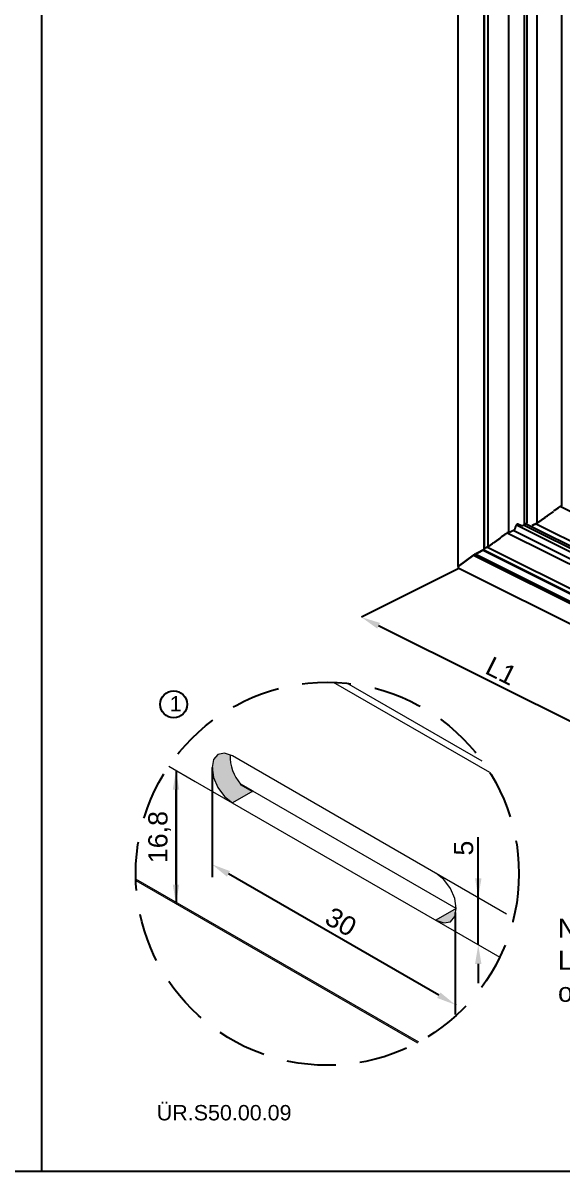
# Model space of a CAD drawing. Header units: millimetres. Extents: x 221 to 2771, y 196 to 840.
# Drawn here: x 1298.9 to 1369.1, y 542.6 to 692.2 of the extents above; entities that cross this region are included whole.
import ezdxf

# ---------------------------------------------------------------- set-up
doc = ezdxf.new("R2010")
doc.units = ezdxf.units.MM
doc.header["$PDMODE"] = 1
doc.linetypes.add('HIDDEN', pattern=[9.525, 6.35, -3.175])
doc.layers.add('antet_k', color=7, linetype='Continuous')
doc.styles.get("Standard").update_dxf_attribs({"font": 'arial.ttf'})
doc.dimstyles.new('ISO-25$0', dxfattribs={"dimtxt": 2.5, "dimasz": 2.5, "dimexe": 1.25, "dimexo": 0.625, "dimtad": 1, "dimdec": 1, "dimtxsty": 'Standard', "dimcen": 2.5, "dimadec": 0, "dimazin": 0, "dimtfac": 1, "dimtdec": 1, "dimtmove": 0, "dimatfit": 3, "dimfxl": 1, "dimarcsym": 0})

# ---------------------------------------------------------------- blocks, each defined once
blk = doc.blocks.new('Rev.No.1A')
at = {"insert": (-570.02, 4668.22), "char_height": 2, "width": 54.4479, "attachment_point": 1}
blk.add_mtext('{\\C7;ÜR.S50.00.09}', dxfattribs=at)
blk = doc.blocks.new('S1.A')
at = {"color": 252}
blk.add_lwpolyline([(2269.17, -494.13), (2269.17, -791.13), (2479.17, -791.13), (2479.17, -494.13)], close=True, dxfattribs=at)
blk.add_blockref('Rev.No.1A', (2854.18, -5450.74))
blk = doc.blocks.new('S50_SYF1')
at = {"layer": 'antet_k', "color": 0}
blk.add_blockref('S1.A', (-1500.92, 2845.51), dxfattribs=at)
blk = doc.blocks.new('*D116')
at = {"color": 0, "lineweight": -2}
for p, q in [((1602.47, 2136.4), (1602.47, 2136.4)), ((1635.02, 2120.14), (1604.71, 2135.28)), ((1637.25, 2119.02), (1637.25, 2119.02))]:
    blk.add_line(p, q, dxfattribs=at)
at = {"color": 0}
for points in [[(1604.89, 2135.65), (1604.52, 2134.91), (1602.47, 2136.4)], [(1634.83, 2119.76), (1635.2, 2120.51), (1637.25, 2119.02)]]:
    blk.add_solid(points, dxfattribs=at)
at = {"layer": 'Defpoints', "color": 0}
for p in [(1602.47, 2136.4), (1602.47, 2136.4), (1637.25, 2119.02)]:
    blk.add_point(p, dxfattribs=at)
at = {"color": 0, "insert": (1620.7, 2129.39), "char_height": 2.5, "attachment_point": 5, "rotation": 333.4505}
blk.add_mtext('{L1}', dxfattribs=at)
blk = doc.blocks.new('*D143')
at = {"color": 0, "lineweight": -2}
for p, q in [((1323.49, 582.61), (1323.47, 582.58)), ((1353.02, 565.52), (1325.63, 581.33)), ((1355.21, 564.3), (1355.19, 564.27))]:
    blk.add_line(p, q, dxfattribs=at)
at = {"color": 0}
for points in [[(1325.84, 581.69), (1325.43, 580.97), (1323.47, 582.58)], [(1352.81, 565.16), (1353.23, 565.88), (1355.19, 564.27)]]:
    blk.add_solid(points, dxfattribs=at)
at = {"layer": 'Defpoints', "color": 0}
for p in [(1323.47, 582.58), (1323.49, 582.61), (1355.21, 564.3)]:
    blk.add_point(p, dxfattribs=at)
at = {"color": 0, "insert": (1340.28, 575.07), "char_height": 2.5, "attachment_point": 5, "rotation": 330.0027}
blk.add_mtext('{30}', dxfattribs=at)
blk = doc.blocks.new('*D144')
at = {"color": 0, "lineweight": -2}
for p, q in [((1358.16, 578.23), (1358.16, 586.13)), ((1358.16, 580.73), (1358.16, 583.23)), ((1358.16, 578.23), (1358.16, 578.23)), ((1358.16, 572.1), (1358.16, 578.23)), ((1358.16, 572.1), (1358.16, 572.1)), ((1358.16, 569.6), (1358.16, 567.1))]:
    blk.add_line(p, q, dxfattribs=at)
at = {"color": 0}
for points in [[(1357.75, 580.73), (1358.58, 580.73), (1358.16, 578.23)], [(1358.58, 569.6), (1357.75, 569.6), (1358.16, 572.1)]]:
    blk.add_solid(points, dxfattribs=at)
at = {"layer": 'Defpoints', "color": 0}
for p in [(1358.16, 578.23), (1358.16, 578.23), (1358.16, 572.1)]:
    blk.add_point(p, dxfattribs=at)
at = {"color": 0, "insert": (1356.27, 584.68), "char_height": 2.5, "attachment_point": 5, "rotation": 90}
blk.add_mtext('{5}', dxfattribs=at)
blk = doc.blocks.new('*D145')
at = {"color": 0, "lineweight": -2}
for p, q in [((1318.8, 594.81), (1318.8, 594.81)), ((1318.8, 579.93), (1318.8, 592.31)), ((1318.8, 577.43), (1318.8, 577.43))]:
    blk.add_line(p, q, dxfattribs=at)
at = {"color": 0}
for points in [[(1319.22, 592.31), (1318.38, 592.31), (1318.8, 594.81)], [(1318.38, 579.93), (1319.22, 579.93), (1318.8, 577.43)]]:
    blk.add_solid(points, dxfattribs=at)
at = {"layer": 'Defpoints', "color": 0}
for p in [(1318.8, 594.81), (1318.8, 594.81), (1318.8, 577.43)]:
    blk.add_point(p, dxfattribs=at)
at = {"color": 0, "insert": (1316.67, 586.12), "char_height": 2.5, "attachment_point": 5, "rotation": 90}
blk.add_mtext('{16,8}', dxfattribs=at)
blk = doc.blocks.new('50S14 - STT.F1B')
at = {"color": 251, "linetype": 'Continuous'}
for p, q in [((1615.06, 2143), (1615.06, 2260.31)), ((1618.46, 2145.21), (1618.46, 2255.98)), ((1618.49, 2145.29), (1618.49, 2255.97)), ((1618.99, 2145.59), (1618.99, 2255.72)), ((1621.68, 2147.46), (1621.68, 2251.92)), ((1623.69, 2148.45), (1623.69, 2250.92)), ((1624.06, 2148.65), (1624.06, 2250.74)), ((1625.35, 2148.66), (1625.35, 2250.09)), ((1628.58, 2150.92), (1628.58, 2248.47)), ((1736.21, 2096.9), (1628.37, 2150.82)), ((1628.56, 2150.91), (1628.38, 2150.82)), ((1628.38, 2150.82), (1628.56, 2150.91)), ((1626.39, 2149.4), (1625.42, 2148.7)), ((1625.42, 2148.7), (1626.39, 2149.4)), ((1626.69, 2149.6), (1626.62, 2149.55)), ((1626.62, 2149.55), (1626.69, 2149.6)), ((1627.44, 2150.13), (1626.8, 2149.67)), ((1626.8, 2149.67), (1627.44, 2150.13)), ((1627.48, 2150.18), (1627.48, 2150.17)), ((1627.48, 2150.17), (1627.48, 2150.18)), ((1628.04, 2150.61), (1627.62, 2150.31)), ((1627.62, 2150.31), (1628.04, 2150.61)), ((1621.76, 2147.48), (1622.45, 2147.83)), ((1622.48, 2147.82), (1622.48, 2147.99)), ((1622.67, 2148.41), (1736.21, 2091.64)), ((1623.35, 2148.28), (1622.94, 2148.48)), ((1623.35, 2148.28), (1623.77, 2148.49)), ((1736.21, 2092.04), (1623.57, 2148.39)), ((1623.99, 2148.62), (1623.8, 2148.53)), ((1623.8, 2148.53), (1623.99, 2148.62)), ((1736.21, 2092.36), (1623.83, 2148.55)), ((1625.35, 2148.66), (1624.69, 2148.33)), ((1624.69, 2148.33), (1625.35, 2148.66)), ((1736.21, 2093.02), (1625.14, 2148.55)), ((1620.53, 2146.68), (1619.9, 2146.22)), ((1619.9, 2146.22), (1620.53, 2146.68)), ((1620.58, 2146.73), (1620.58, 2146.72)), ((1620.58, 2146.72), (1620.58, 2146.73)), ((1621.13, 2147.16), (1620.72, 2146.86)), ((1620.72, 2146.86), (1621.13, 2147.16)), ((1621.66, 2147.46), (1621.47, 2147.37)), ((1621.47, 2147.37), (1621.66, 2147.46)), ((1736.21, 2090), (1621.47, 2147.36)), ((1622.25, 2147.73), (1736.21, 2090.75)), ((1618.46, 2145.21), (1617.53, 2144.74)), ((1617.53, 2144.74), (1618.46, 2145.21)), ((1738.01, 2085.23), (1618.25, 2145.11)), ((1738.01, 2085.32), (1618.34, 2145.15)), ((1618.51, 2145.24), (1618.51, 2145.28)), ((1618.54, 2145.26), (1618.51, 2145.24)), ((1618.51, 2145.24), (1618.54, 2145.26)), ((1618.99, 2145.59), (1618.8, 2145.5)), ((1618.8, 2145.5), (1618.99, 2145.59)), ((1738.01, 2085.92), (1618.82, 2145.51)), ((1619.49, 2145.95), (1619.03, 2145.62)), ((1619.03, 2145.62), (1619.49, 2145.95)), ((1619.79, 2146.15), (1619.72, 2146.1)), ((1619.72, 2146.1), (1619.79, 2146.15)), ((1617.07, 2144.47), (1615.07, 2143.01)), ((1615.07, 2143.01), (1617.07, 2144.47)), ((1738.1, 2083.93), (1617.05, 2144.45)), ((1738.01, 2084.24), (1617.28, 2144.6)), ((1739.66, 2080.53), (1615.15, 2142.74))]:
    blk.add_line(p, q, dxfattribs=at)
at = {"color": 7}
blk.add_line((1615.15, 2142.74), (1602.47, 2136.4), dxfattribs=at)
at = {"color": 251, "linetype": 'Continuous'}
blk.add_arc((1615.47, 2143.01), 0.414, 180.4781, 220.1918, dxfattribs=at)
for centre, major_axis, ratio, start_param, end_param in [((1628.21, 2150.69), (-0.24, -0.148), 0.08152, 3.876651, 5.447448), ((1628.21, 2150.69), (0.24, 0.148), 0.08152, 0.735059, 2.305855), ((1628.5, 2150.87), (-0.0799, -0.0494), 0.08152, 3.191932, 3.876651), ((1628.5, 2150.87), (0.0799, 0.0494), 0.08152, 0.050339, 0.735059), ((1626.62, 2149.52), (-0.32, -0.198), 0.08152, 4.66205, 5.447448), ((1626.62, 2149.52), (0.32, 0.198), 0.08152, 1.520457, 2.305855), ((1626.69, 2149.61), (0.16, 0.099), 0.08152, 4.66205, 5.447448), ((1626.69, 2149.61), (-0.16, -0.099), 0.08152, 1.520457, 2.305855), ((1627.32, 2150.07), (-0.16, -0.099), 0.08152, 2.305855, 3.091253), ((1627.32, 2150.07), (0.16, 0.099), 0.08152, 5.447448, 6.232846), ((1627.96, 2150.48), (0.479, 0.296), 0.08152, 2.305855, 3.091253), ((1627.96, 2150.48), (-0.479, -0.296), 0.08152, 5.447448, 6.232846), ((1622.45, 2147.79), (0.0215, 0.0429), 0.612372, 6.283185, 6.967905), ((1622.76, 2148.13), (0.179, 0.358), 0.612372, 6.283185, 8.538701), ((1623.75, 2148.49), (-0.0799, -0.0494), 0.08152, 3.876651, 4.528285), ((1623.75, 2148.49), (0.0799, 0.0494), 0.08152, 0.735059, 1.386692), ((1623.82, 2148.5), (-0.24, -0.148), 0.08152, 3.191932, 3.876651), ((1623.82, 2148.5), (0.24, 0.148), 0.08152, 0.050339, 0.735059), ((1625.39, 2148.68), (0.0479, 0.0296), 0.08152, 3.876651, 5.447448), ((1625.39, 2148.68), (-0.0479, -0.0296), 0.08152, 0.735059, 2.305855), ((1620.42, 2146.62), (-0.16, -0.099), 0.08152, 2.305855, 3.091253), ((1620.42, 2146.62), (0.16, 0.099), 0.08152, 5.447448, 6.232846), ((1621.06, 2147.03), (0.479, 0.296), 0.08152, 2.305855, 3.091253), ((1621.06, 2147.03), (-0.479, -0.296), 0.08152, 5.447448, 6.232846), ((1621.3, 2147.24), (-0.24, -0.148), 0.08152, 3.876651, 5.447448), ((1621.3, 2147.24), (0.24, 0.148), 0.08152, 0.735059, 2.305855), ((1621.6, 2147.42), (-0.0799, -0.0494), 0.08152, 3.191932, 3.876651), ((1621.6, 2147.42), (0.0799, 0.0494), 0.08152, 0.050339, 0.735059), ((1621.76, 2147.46), (0.0179, 0.0309), 0.524884, 0.834321, 2.506682), ((1618.49, 2145.23), (0.032, 0.0198), 0.08152, 3.876651, 5.447448), ((1618.49, 2145.23), (-0.032, -0.0198), 0.08152, 0.735059, 2.305855), ((1618.67, 2145.41), (0.184, 0.114), 0.08152, 0.735059, 3.191932), ((1618.67, 2145.41), (-0.184, -0.114), 0.08152, 3.876651, 6.333525), ((1619.01, 2145.61), (0.032, 0.0198), 0.08152, 3.876651, 5.447448), ((1619.01, 2145.61), (-0.032, -0.0198), 0.08152, 0.735059, 2.305855), ((1619.72, 2146.06), (-0.32, -0.198), 0.08152, 4.66205, 5.447448), ((1619.72, 2146.06), (0.32, 0.198), 0.08152, 1.520457, 2.305855), ((1619.79, 2146.16), (0.16, 0.099), 0.08152, 4.66205, 5.447448), ((1619.79, 2146.16), (-0.16, -0.099), 0.08152, 1.520457, 2.305855), ((1617.3, 2144.58), (-0.32, -0.198), 0.08152, 3.876651, 5.447448), ((1617.3, 2144.58), (0.32, 0.198), 0.08152, 0.735059, 2.305855), ((1615.1, 2143.03), (0.0479, 0.0296), 0.08152, 2.305855, 3.191932), ((1615.1, 2143.03), (-0.0479, -0.0296), 0.08152, 5.447448, 6.333525)]:
    blk.add_ellipse(centre, major_axis=major_axis, ratio=ratio, start_param=start_param, end_param=end_param, dxfattribs=at)
at = {"color": 7}
dim = blk.add_aligned_dim(p1=(1637.25, 2119.02), p2=(1602.47, 2136.4), distance=0, text='{L1}', dimstyle='ISO-25$0', override={"dimexe": 0, "dimexo": 0, "dimtolj": 0}, dxfattribs=at)
dim.commit()
dim.dimension.update_dxf_attribs({"geometry": '*D116', "text_midpoint": (1620.7, 2129.39)})

msp = doc.modelspace()

# ---------------------------------------------------------------- hatches: boundary and pattern name
for points in [[(1328.792, 592.122), (1327.214, 593.033, -0.1916094), (1325.837, 596.821), (1325.125, 597.068), (1324.265, 596.901), (1323.69, 596.24), (1323.488, 595.184), (1323.69, 593.896), (1324.265, 592.571), (1325.125, 591.41), (1326.14, 590.591)], [(1354.531, 575.098), (1355.106, 575.76), (1355.308, 576.815), (1352.656, 575.284), (1353.671, 574.931)]]:
    msp.add_hatch(color=7).paths.add_polyline_path(points)

# ---------------------------------------------------------------- linework, layer by layer
at = {"color": 8, "linetype": 'Continuous', "lineweight": 15}
for p, q in [((1359.669, 594.556), (1339.313, 606.279)), ((1358.685, 596.015), (1341.069, 606.16)), ((1350.415, 559.419), (1313.566, 580.647)), ((1313.572, 580.459), (1350.249, 559.329))]:
    msp.add_line(p, q, dxfattribs=at)
at = {"color": 7, "linetype": 'Continuous', "lineweight": 15}
for p, q in [((1317.863, 595.354), (1321.31, 593.38)), ((1361.85, 576.1), (1326.14, 596.716)), ((1321.31, 593.38), (1360.969, 570.485)), ((1328.792, 592.122), (1326.14, 590.591)), ((1355.308, 576.815), (1328.792, 592.122)), ((1355.308, 576.815), (1352.656, 575.284))]:
    msp.add_line(p, q, dxfattribs=at)
at = {"color": 7}
for p, q in [((1318.8, 594.812), (1318.8, 577.434)), ((1327.214, 593.033), (1328.792, 592.122))]:
    msp.add_line(p, q, dxfattribs=at)
at = {"color": 7, "linetype": 'Continuous'}
for p, q in [((1323.488, 595.184), (1323.488, 580.888)), ((1355.207, 563.009), (1355.207, 576.287))]:
    msp.add_line(p, q, dxfattribs=at)
at = {"color": 7, "linetype": 'Continuous', "lineweight": 15, "flags": 128}
for points in [[(1326.14, 596.716), (1325.125, 597.068), (1324.265, 596.901), (1323.69, 596.24), (1323.488, 595.184), (1323.69, 593.896), (1324.265, 592.571), (1325.125, 591.41), (1326.14, 590.591)], [(1352.656, 575.284), (1353.671, 574.931), (1354.531, 575.098), (1355.106, 575.76), (1355.308, 576.815), (1355.106, 578.103), (1354.531, 579.429), (1353.671, 580.589), (1352.656, 581.408)]]:
    msp.add_lwpolyline(points, dxfattribs=at)
at = {"color": 7, "linetype": 'HIDDEN'}
msp.add_circle((1338.506, 581.342), 24.949, dxfattribs=at)
at = {"color": 32}
msp.add_circle((1318.497, 603.422), 1.763, dxfattribs=at)
at = {"color": 7, "linetype": 'Continuous', "lineweight": 15}
msp.add_arc((1331.286, 596.657), 5.451, 178.28054, 221.66829, dxfattribs=at)
at = {"color": 7}
msp.add_solid([(1318.488, 592.937), (1319.113, 592.937), (1318.8, 594.812)], dxfattribs=at)

# ---------------------------------------------------------------- block references
for name, p in [('S50_SYF1', (323.058, -1511.773)), ('S50_SYF1', (533.054, -1511.773)), ('50S14 - STT.F1B', (-259.524, -1521.624))]:
    msp.add_blockref(name, p)

# ---------------------------------------------------------------- texts
at = {"color": 32, "insert": (1317.976, 604.491), "char_height": 2, "width": 2.54224, "attachment_point": 1}
msp.add_mtext('{1}', dxfattribs=at)
at = {"insert": (1368.528, 575.496), "char_height": 2.5, "width": 68.91359, "attachment_point": 1, "rotation": 0.1137}
msp.add_mtext("{NOT: ^IL2 ≤ 1 metre için; 2 adet,\\PL2 > 1 metre için her 60 cm' de bir eşit\\Polarak su tahliyesi kanalı açılacaktır.}", dxfattribs=at)

# ---------------------------------------------------------------- dimensions: what is measured, and where the dimension line sits
at = {"color": 7}
for base, p1, p2, text, override, picture, middle in [((1318.8, 594.812), (1318.8, 577.434), (1318.8, 594.812), '{16,8}', {"dimexe": 0, "dimexo": 0, "dimtolj": 0}, '*D145', (1318.8, 586.123)), ((1358.164, 578.229), (1358.164, 572.104), (1358.164, 578.229), '{5}', {"dimexe": 0, "dimexo": 0}, '*D144', (1358.164, 584.681))]:
    dim = msp.add_linear_dim(base=base, p1=p1, p2=p2, angle=90, text=text, dimstyle='ISO-25$0', override=override, dxfattribs=at)
    dim.commit()
    dim.dimension.update_dxf_attribs({"geometry": picture, "text_midpoint": middle, "dimtype": 160})
dim = msp.add_aligned_dim(p1=(1355.207, 564.301), p2=(1323.488, 582.612), distance=0.04, text='{30}', dimstyle='ISO-25$0', override={"dimexe": 0, "dimexo": 0}, dxfattribs=at)
dim.commit()
dim.dimension.update_dxf_attribs({"geometry": '*D143', "text_midpoint": (1340.278, 575.068)})

doc.saveas('drawing.dxf')
